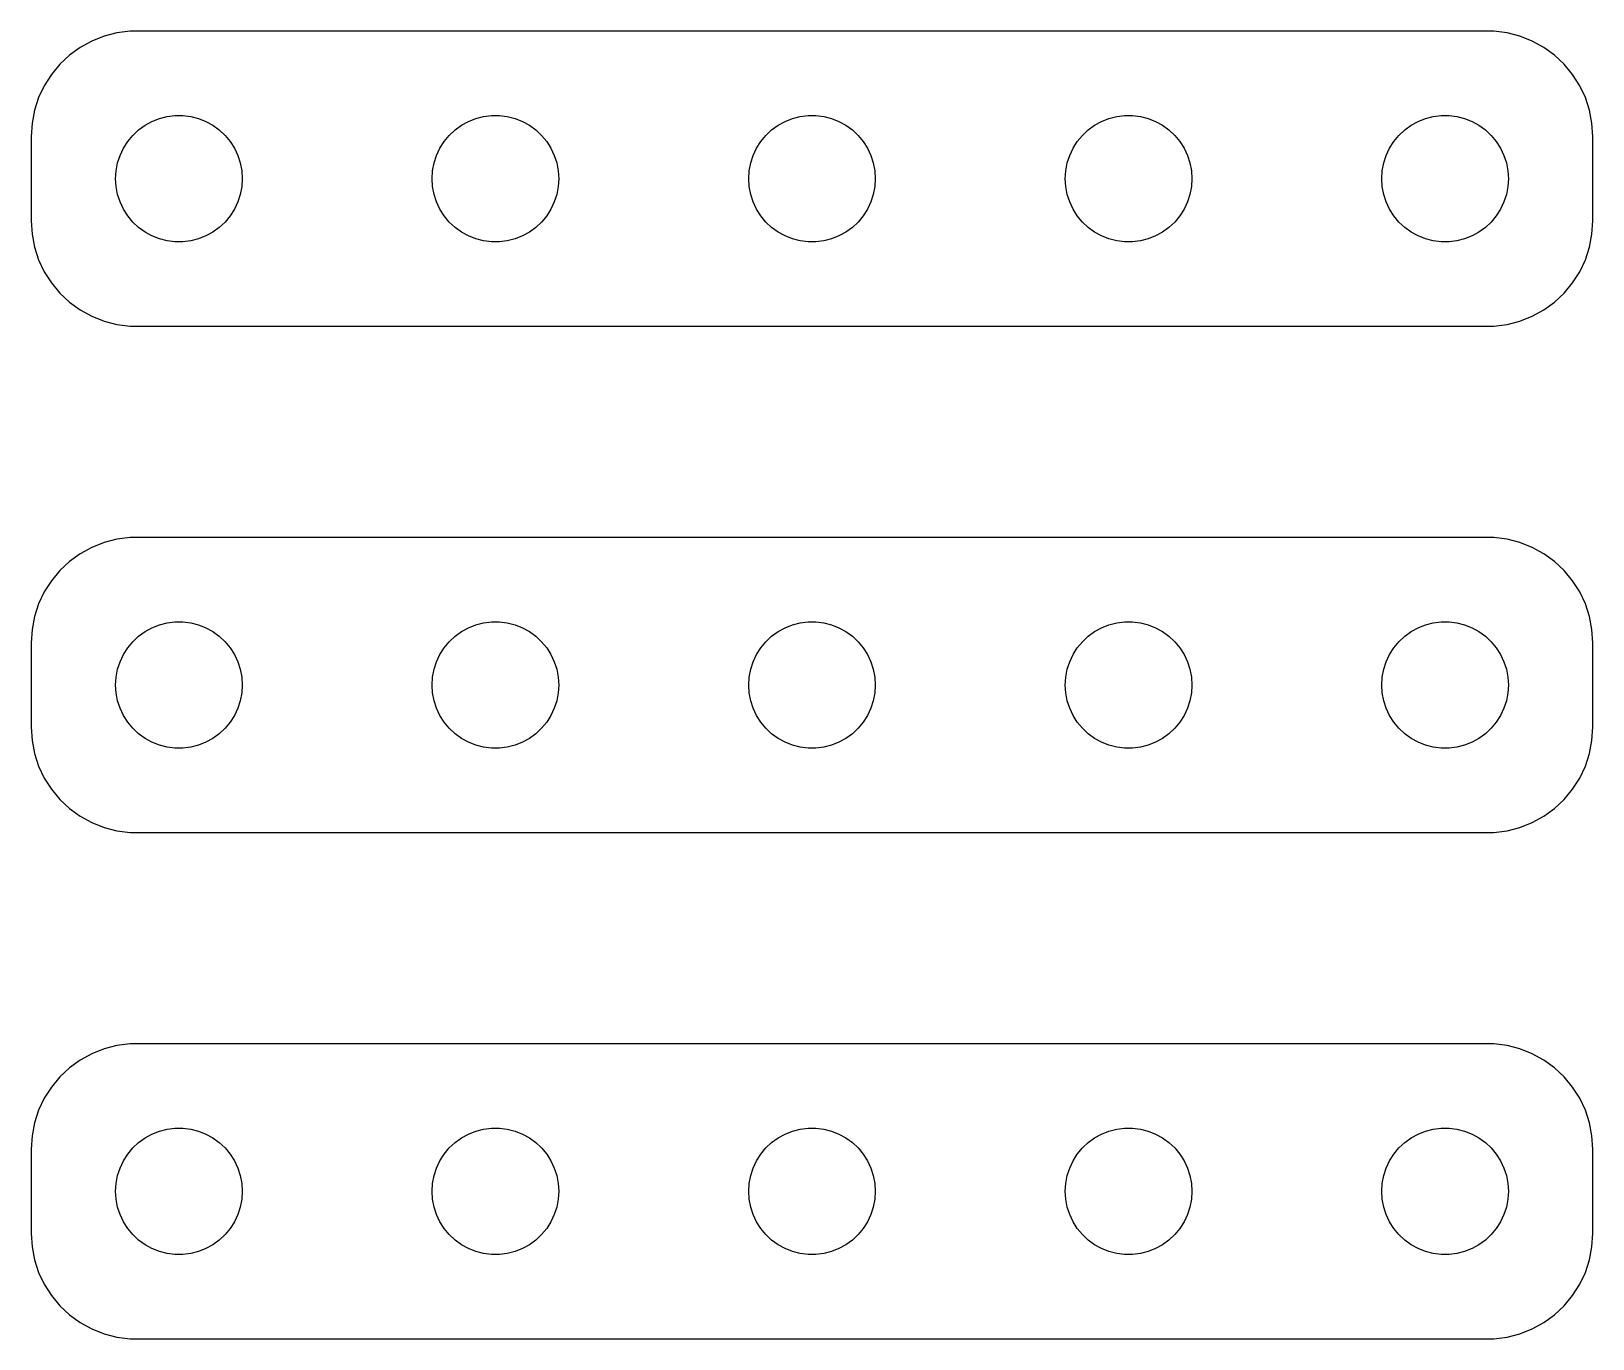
# Model space of a CAD drawing. Header units: metres. Extents: x -37 to 37, y 113 to 223.
# Drawn here: x -37 to 37, y 161 to 223 of the extents above; entities that cross this region are included whole.
import ezdxf

# ---------------------------------------------------------------- set-up
doc = ezdxf.new("R2010")
doc.units = ezdxf.units.M

msp = doc.modelspace()

# ---------------------------------------------------------------- linework, layer by layer
for p, q in [((-33.5451, 222.755), (-34.1289, 222.524)), ((-32.9369, 222.911), (-33.5451, 222.755)), ((-32.3139, 222.99), (-32.9369, 222.911)), ((32.3139, 222.99), (-32.3139, 222.99)), ((32.9369, 222.911), (32.3139, 222.99)), ((33.5451, 222.755), (32.9369, 222.911)), ((34.1289, 222.524), (33.5451, 222.755)), ((-34.6791, 222.222), (-35.1871, 221.853)), ((-34.1289, 222.524), (-34.6791, 222.222)), ((34.6791, 222.222), (34.1289, 222.524)), ((35.1871, 221.853), (34.6791, 222.222)), ((-35.6448, 221.423), (-36.0451, 220.939)), ((-35.1871, 221.853), (-35.6448, 221.423)), ((35.6448, 221.423), (35.1871, 221.853)), ((36.0451, 220.939), (35.6448, 221.423)), ((-36.0451, 220.939), (-36.3815, 220.409)), ((36.3815, 220.409), (36.0451, 220.939)), ((-36.6489, 219.841), (-36.8429, 219.243)), ((-36.3815, 220.409), (-36.6489, 219.841)), ((36.6489, 219.841), (36.3815, 220.409)), ((36.8429, 219.243), (36.6489, 219.841)), ((-36.8429, 219.243), (-36.9606, 218.627)), ((36.9606, 218.627), (36.8429, 219.243)), ((-36.9606, 218.627), (-37, 218)), ((-32.1869, 218.054), (-31.9123, 218.312)), ((-31.9123, 218.312), (-31.6075, 218.533)), ((-31.6075, 218.533), (-31.2773, 218.714)), ((-31.2773, 218.714), (-30.927, 218.853)), ((-30.927, 218.853), (-30.5621, 218.947)), ((-30.5621, 218.947), (-30.1884, 218.994)), ((-30.1884, 218.994), (-29.8116, 218.994)), ((-29.8116, 218.994), (-29.4379, 218.947)), ((-29.4379, 218.947), (-29.0729, 218.853)), ((-29.0729, 218.853), (-28.7227, 218.714)), ((-28.7227, 218.714), (-28.3925, 218.533)), ((-28.3925, 218.533), (-28.0877, 218.312)), ((-28.0877, 218.312), (-27.8131, 218.054)), ((-17.1869, 218.054), (-16.9123, 218.312)), ((-16.9123, 218.312), (-16.6075, 218.533)), ((-16.6075, 218.533), (-16.2773, 218.714)), ((-16.2773, 218.714), (-15.927, 218.853)), ((-15.927, 218.853), (-15.5621, 218.947)), ((-15.5621, 218.947), (-15.1884, 218.994)), ((-15.1884, 218.994), (-14.8116, 218.994)), ((-14.8116, 218.994), (-14.4379, 218.947)), ((-14.4379, 218.947), (-14.0729, 218.853)), ((-14.0729, 218.853), (-13.7227, 218.714)), ((-13.7227, 218.714), (-13.3925, 218.533)), ((-13.3925, 218.533), (-13.0877, 218.312)), ((-13.0877, 218.312), (-12.8131, 218.054)), ((-2.1869, 218.054), (-1.91226, 218.312)), ((-1.91226, 218.312), (-1.60747, 218.533)), ((-1.60747, 218.533), (-1.27733, 218.714)), ((-1.27733, 218.714), (-0.92705, 218.853)), ((-0.92705, 218.853), (-0.56213, 218.947)), ((-0.56213, 218.947), (-0.18837, 218.994)), ((-0.18837, 218.994), (0.18837, 218.994)), ((0.18837, 218.994), (0.56213, 218.947)), ((0.56213, 218.947), (0.92705, 218.853)), ((0.92705, 218.853), (1.27733, 218.714)), ((1.27733, 218.714), (1.60747, 218.533)), ((1.60747, 218.533), (1.91226, 218.312)), ((1.91226, 218.312), (2.1869, 218.054)), ((12.8131, 218.054), (13.0877, 218.312)), ((13.0877, 218.312), (13.3925, 218.533)), ((13.3925, 218.533), (13.7227, 218.714)), ((13.7227, 218.714), (14.0729, 218.853)), ((14.0729, 218.853), (14.4379, 218.947)), ((14.4379, 218.947), (14.8116, 218.994)), ((14.8116, 218.994), (15.1884, 218.994)), ((15.1884, 218.994), (15.5621, 218.947)), ((15.5621, 218.947), (15.927, 218.853)), ((15.927, 218.853), (16.2773, 218.714)), ((16.2773, 218.714), (16.6075, 218.533)), ((16.6075, 218.533), (16.9123, 218.312)), ((16.9123, 218.312), (17.1869, 218.054)), ((27.8131, 218.054), (28.0877, 218.312)), ((28.0877, 218.312), (28.3925, 218.533)), ((28.3925, 218.533), (28.7227, 218.714)), ((28.7227, 218.714), (29.0729, 218.853)), ((29.0729, 218.853), (29.4379, 218.947)), ((29.4379, 218.947), (29.8116, 218.994)), ((29.8116, 218.994), (30.1884, 218.994)), ((30.1884, 218.994), (30.5621, 218.947)), ((30.5621, 218.947), (30.927, 218.853)), ((30.927, 218.853), (31.2773, 218.714)), ((31.2773, 218.714), (31.6075, 218.533)), ((31.6075, 218.533), (31.9123, 218.312)), ((31.9123, 218.312), (32.1869, 218.054)), ((37, 218), (36.9606, 218.627)), ((-37, 218), (-37, 214)), ((-32.6289, 217.445), (-32.427, 217.763)), ((-32.427, 217.763), (-32.1869, 218.054)), ((-27.8131, 218.054), (-27.5729, 217.763)), ((-27.5729, 217.763), (-27.3711, 217.445)), ((-17.6289, 217.445), (-17.427, 217.763)), ((-17.427, 217.763), (-17.1869, 218.054)), ((-12.8131, 218.054), (-12.5729, 217.763)), ((-12.5729, 217.763), (-12.3711, 217.445)), ((-2.62891, 217.445), (-2.42705, 217.763)), ((-2.42705, 217.763), (-2.1869, 218.054)), ((2.1869, 218.054), (2.42705, 217.763)), ((2.42705, 217.763), (2.62891, 217.445)), ((12.3711, 217.445), (12.5729, 217.763)), ((12.5729, 217.763), (12.8131, 218.054)), ((17.1869, 218.054), (17.427, 217.763)), ((17.427, 217.763), (17.6289, 217.445)), ((27.3711, 217.445), (27.5729, 217.763)), ((27.5729, 217.763), (27.8131, 218.054)), ((32.1869, 218.054), (32.427, 217.763)), ((32.427, 217.763), (32.6289, 217.445)), ((37, 214), (37, 218)), ((-32.9057, 216.746), (-32.7893, 217.104)), ((-32.7893, 217.104), (-32.6289, 217.445)), ((-27.3711, 217.445), (-27.2107, 217.104)), ((-27.2107, 217.104), (-27.0942, 216.746)), ((-17.9057, 216.746), (-17.7893, 217.104)), ((-17.7893, 217.104), (-17.6289, 217.445)), ((-12.3711, 217.445), (-12.2107, 217.104)), ((-12.2107, 217.104), (-12.0942, 216.746)), ((-2.90575, 216.746), (-2.78932, 217.104)), ((-2.78932, 217.104), (-2.62891, 217.445)), ((2.62891, 217.445), (2.78932, 217.104)), ((2.78932, 217.104), (2.90575, 216.746)), ((12.0942, 216.746), (12.2107, 217.104)), ((12.2107, 217.104), (12.3711, 217.445)), ((17.6289, 217.445), (17.7893, 217.104)), ((17.7893, 217.104), (17.9057, 216.746)), ((27.0942, 216.746), (27.2107, 217.104)), ((27.2107, 217.104), (27.3711, 217.445)), ((32.6289, 217.445), (32.7893, 217.104)), ((32.7893, 217.104), (32.9057, 216.746)), ((-33, 216), (-32.9763, 216.376)), ((-32.9763, 216.376), (-32.9057, 216.746)), ((-27.0942, 216.746), (-27.0237, 216.376)), ((-27.0237, 216.376), (-27, 216)), ((-18, 216), (-17.9763, 216.376)), ((-17.9763, 216.376), (-17.9057, 216.746)), ((-12.0942, 216.746), (-12.0237, 216.376)), ((-12.0237, 216.376), (-12, 216)), ((-3, 216), (-2.97633, 216.376)), ((-2.97633, 216.376), (-2.90575, 216.746)), ((2.90575, 216.746), (2.97633, 216.376)), ((2.97633, 216.376), (3, 216)), ((12, 216), (12.0237, 216.376)), ((12.0237, 216.376), (12.0942, 216.746)), ((17.9057, 216.746), (17.9763, 216.376)), ((17.9763, 216.376), (18, 216)), ((27, 216), (27.0237, 216.376)), ((27.0237, 216.376), (27.0942, 216.746)), ((32.9057, 216.746), (32.9763, 216.376)), ((32.9763, 216.376), (33, 216)), ((-32.9763, 215.624), (-33, 216)), ((-32.9057, 215.254), (-32.9763, 215.624)), ((-27.0237, 215.624), (-27.0942, 215.254)), ((-27, 216), (-27.0237, 215.624)), ((-17.9763, 215.624), (-18, 216)), ((-17.9057, 215.254), (-17.9763, 215.624)), ((-12.0237, 215.624), (-12.0942, 215.254)), ((-12, 216), (-12.0237, 215.624)), ((-2.97633, 215.624), (-3, 216)), ((-2.90575, 215.254), (-2.97633, 215.624)), ((2.97633, 215.624), (2.90575, 215.254)), ((3, 216), (2.97633, 215.624)), ((12.0237, 215.624), (12, 216)), ((12.0942, 215.254), (12.0237, 215.624)), ((17.9763, 215.624), (17.9057, 215.254)), ((18, 216), (17.9763, 215.624)), ((27.0237, 215.624), (27, 216)), ((27.0942, 215.254), (27.0237, 215.624)), ((32.9763, 215.624), (32.9057, 215.254)), ((33, 216), (32.9763, 215.624)), ((-32.7893, 214.896), (-32.9057, 215.254)), ((-32.6289, 214.555), (-32.7893, 214.896)), ((-27.2107, 214.896), (-27.3711, 214.555)), ((-27.0942, 215.254), (-27.2107, 214.896)), ((-17.7893, 214.896), (-17.9057, 215.254)), ((-17.6289, 214.555), (-17.7893, 214.896)), ((-12.2107, 214.896), (-12.3711, 214.555)), ((-12.0942, 215.254), (-12.2107, 214.896)), ((-2.78932, 214.896), (-2.90575, 215.254)), ((-2.62891, 214.555), (-2.78932, 214.896)), ((2.78932, 214.896), (2.62891, 214.555)), ((2.90575, 215.254), (2.78932, 214.896)), ((12.2107, 214.896), (12.0942, 215.254)), ((12.3711, 214.555), (12.2107, 214.896)), ((17.7893, 214.896), (17.6289, 214.555)), ((17.9057, 215.254), (17.7893, 214.896)), ((27.2107, 214.896), (27.0942, 215.254)), ((27.3711, 214.555), (27.2107, 214.896)), ((32.7893, 214.896), (32.6289, 214.555)), ((32.9057, 215.254), (32.7893, 214.896)), ((-37, 214), (-36.9606, 213.373)), ((-32.427, 214.237), (-32.6289, 214.555)), ((-32.1869, 213.946), (-32.427, 214.237)), ((-31.9123, 213.688), (-32.1869, 213.946)), ((-27.8131, 213.946), (-28.0877, 213.688)), ((-27.5729, 214.237), (-27.8131, 213.946)), ((-27.3711, 214.555), (-27.5729, 214.237)), ((-17.427, 214.237), (-17.6289, 214.555)), ((-17.1869, 213.946), (-17.427, 214.237)), ((-16.9123, 213.688), (-17.1869, 213.946)), ((-12.8131, 213.946), (-13.0877, 213.688)), ((-12.5729, 214.237), (-12.8131, 213.946)), ((-12.3711, 214.555), (-12.5729, 214.237)), ((-2.42705, 214.237), (-2.62891, 214.555)), ((-2.1869, 213.946), (-2.42705, 214.237)), ((-1.91226, 213.688), (-2.1869, 213.946)), ((2.1869, 213.946), (1.91226, 213.688)), ((2.42705, 214.237), (2.1869, 213.946)), ((2.62891, 214.555), (2.42705, 214.237)), ((12.5729, 214.237), (12.3711, 214.555)), ((12.8131, 213.946), (12.5729, 214.237)), ((13.0877, 213.688), (12.8131, 213.946)), ((17.1869, 213.946), (16.9123, 213.688)), ((17.427, 214.237), (17.1869, 213.946)), ((17.6289, 214.555), (17.427, 214.237)), ((27.5729, 214.237), (27.3711, 214.555)), ((27.8131, 213.946), (27.5729, 214.237)), ((28.0877, 213.688), (27.8131, 213.946)), ((32.1869, 213.946), (31.9123, 213.688)), ((32.427, 214.237), (32.1869, 213.946)), ((32.6289, 214.555), (32.427, 214.237)), ((36.9606, 213.373), (37, 214)), ((-36.9606, 213.373), (-36.8429, 212.757)), ((-31.6075, 213.467), (-31.9123, 213.688)), ((-31.2773, 213.286), (-31.6075, 213.467)), ((-30.927, 213.147), (-31.2773, 213.286)), ((-30.5621, 213.053), (-30.927, 213.147)), ((-29.0729, 213.147), (-29.4379, 213.053)), ((-28.7227, 213.286), (-29.0729, 213.147)), ((-28.3925, 213.467), (-28.7227, 213.286)), ((-28.0877, 213.688), (-28.3925, 213.467)), ((-16.6075, 213.467), (-16.9123, 213.688)), ((-16.2773, 213.286), (-16.6075, 213.467)), ((-15.927, 213.147), (-16.2773, 213.286)), ((-15.5621, 213.053), (-15.927, 213.147)), ((-14.0729, 213.147), (-14.4379, 213.053)), ((-13.7227, 213.286), (-14.0729, 213.147)), ((-13.3925, 213.467), (-13.7227, 213.286)), ((-13.0877, 213.688), (-13.3925, 213.467)), ((-1.60747, 213.467), (-1.91226, 213.688)), ((-1.27733, 213.286), (-1.60747, 213.467)), ((-0.92705, 213.147), (-1.27733, 213.286)), ((-0.56213, 213.053), (-0.92705, 213.147)), ((0.92705, 213.147), (0.56213, 213.053)), ((1.27733, 213.286), (0.92705, 213.147)), ((1.60747, 213.467), (1.27733, 213.286)), ((1.91226, 213.688), (1.60747, 213.467)), ((13.3925, 213.467), (13.0877, 213.688)), ((13.7227, 213.286), (13.3925, 213.467)), ((14.0729, 213.147), (13.7227, 213.286)), ((14.4379, 213.053), (14.0729, 213.147)), ((15.927, 213.147), (15.5621, 213.053)), ((16.2773, 213.286), (15.927, 213.147)), ((16.6075, 213.467), (16.2773, 213.286)), ((16.9123, 213.688), (16.6075, 213.467)), ((28.3925, 213.467), (28.0877, 213.688)), ((28.7227, 213.286), (28.3925, 213.467)), ((29.0729, 213.147), (28.7227, 213.286)), ((29.4379, 213.053), (29.0729, 213.147)), ((30.927, 213.147), (30.5621, 213.053)), ((31.2773, 213.286), (30.927, 213.147)), ((31.6075, 213.467), (31.2773, 213.286)), ((31.9123, 213.688), (31.6075, 213.467)), ((36.8429, 212.757), (36.9606, 213.373)), ((-36.8429, 212.757), (-36.6489, 212.159)), ((-30.1884, 213.006), (-30.5621, 213.053)), ((-29.8116, 213.006), (-30.1884, 213.006)), ((-29.4379, 213.053), (-29.8116, 213.006)), ((-15.1884, 213.006), (-15.5621, 213.053)), ((-14.8116, 213.006), (-15.1884, 213.006)), ((-14.4379, 213.053), (-14.8116, 213.006)), ((-0.18837, 213.006), (-0.56213, 213.053)), ((0.18837, 213.006), (-0.18837, 213.006)), ((0.56213, 213.053), (0.18837, 213.006)), ((14.8116, 213.006), (14.4379, 213.053)), ((15.1884, 213.006), (14.8116, 213.006)), ((15.5621, 213.053), (15.1884, 213.006)), ((29.8116, 213.006), (29.4379, 213.053)), ((30.1884, 213.006), (29.8116, 213.006)), ((30.5621, 213.053), (30.1884, 213.006)), ((36.6489, 212.159), (36.8429, 212.757)), ((-36.6489, 212.159), (-36.3815, 211.591)), ((36.3815, 211.591), (36.6489, 212.159)), ((-36.3815, 211.591), (-36.0451, 211.061)), ((-36.0451, 211.061), (-35.6448, 210.577)), ((35.6448, 210.577), (36.0451, 211.061)), ((36.0451, 211.061), (36.3815, 211.591)), ((-35.6448, 210.577), (-35.1871, 210.147)), ((35.1871, 210.147), (35.6448, 210.577)), ((-35.1871, 210.147), (-34.6791, 209.778)), ((-34.6791, 209.778), (-34.1289, 209.476)), ((-34.1289, 209.476), (-33.5451, 209.245)), ((33.5451, 209.245), (34.1289, 209.476)), ((34.1289, 209.476), (34.6791, 209.778)), ((34.6791, 209.778), (35.1871, 210.147)), ((-33.5451, 209.245), (-32.9369, 209.089)), ((-32.9369, 209.089), (-32.3139, 209.01)), ((-32.3139, 209.01), (32.3139, 209.01)), ((32.3139, 209.01), (32.9369, 209.089)), ((32.9369, 209.089), (33.5451, 209.245)), ((-34.1289, 198.524), (-34.6791, 198.222)), ((-33.5451, 198.755), (-34.1289, 198.524)), ((-32.9369, 198.911), (-33.5451, 198.755)), ((-32.3139, 198.99), (-32.9369, 198.911)), ((32.3139, 198.99), (-32.3139, 198.99)), ((32.9369, 198.911), (32.3139, 198.99)), ((33.5451, 198.755), (32.9369, 198.911)), ((34.1289, 198.524), (33.5451, 198.755)), ((34.6791, 198.222), (34.1289, 198.524)), ((-35.1871, 197.853), (-35.6448, 197.423)), ((-34.6791, 198.222), (-35.1871, 197.853)), ((35.1871, 197.853), (34.6791, 198.222)), ((35.6448, 197.423), (35.1871, 197.853)), ((-36.0451, 196.939), (-36.3815, 196.409)), ((-35.6448, 197.423), (-36.0451, 196.939)), ((36.0451, 196.939), (35.6448, 197.423)), ((36.3815, 196.409), (36.0451, 196.939)), ((-36.3815, 196.409), (-36.6489, 195.841)), ((36.6489, 195.841), (36.3815, 196.409)), ((-36.6489, 195.841), (-36.8429, 195.243)), ((36.8429, 195.243), (36.6489, 195.841)), ((-36.9606, 194.627), (-37, 194)), ((-36.8429, 195.243), (-36.9606, 194.627)), ((-31.6075, 194.533), (-31.2773, 194.714)), ((-31.2773, 194.714), (-30.927, 194.853)), ((-30.927, 194.853), (-30.5621, 194.947)), ((-30.5621, 194.947), (-30.1884, 194.994)), ((-30.1884, 194.994), (-29.8116, 194.994)), ((-29.8116, 194.994), (-29.4379, 194.947)), ((-29.4379, 194.947), (-29.0729, 194.853)), ((-29.0729, 194.853), (-28.7227, 194.714)), ((-28.7227, 194.714), (-28.3925, 194.533)), ((-16.6075, 194.533), (-16.2773, 194.714)), ((-16.2773, 194.714), (-15.927, 194.853)), ((-15.927, 194.853), (-15.5621, 194.947)), ((-15.5621, 194.947), (-15.1884, 194.994)), ((-15.1884, 194.994), (-14.8116, 194.994)), ((-14.8116, 194.994), (-14.4379, 194.947)), ((-14.4379, 194.947), (-14.0729, 194.853)), ((-14.0729, 194.853), (-13.7227, 194.714)), ((-13.7227, 194.714), (-13.3925, 194.533)), ((-1.60747, 194.533), (-1.27733, 194.714)), ((-1.27733, 194.714), (-0.92705, 194.853)), ((-0.92705, 194.853), (-0.56213, 194.947)), ((-0.56213, 194.947), (-0.18837, 194.994)), ((-0.18837, 194.994), (0.18837, 194.994)), ((0.18837, 194.994), (0.56213, 194.947)), ((0.56213, 194.947), (0.92705, 194.853)), ((0.92705, 194.853), (1.27733, 194.714)), ((1.27733, 194.714), (1.60747, 194.533)), ((13.3925, 194.533), (13.7227, 194.714)), ((13.7227, 194.714), (14.0729, 194.853)), ((14.0729, 194.853), (14.4379, 194.947)), ((14.4379, 194.947), (14.8116, 194.994)), ((14.8116, 194.994), (15.1884, 194.994)), ((15.1884, 194.994), (15.5621, 194.947)), ((15.5621, 194.947), (15.927, 194.853)), ((15.927, 194.853), (16.2773, 194.714)), ((16.2773, 194.714), (16.6075, 194.533)), ((28.3925, 194.533), (28.7227, 194.714)), ((28.7227, 194.714), (29.0729, 194.853)), ((29.0729, 194.853), (29.4379, 194.947)), ((29.4379, 194.947), (29.8116, 194.994)), ((29.8116, 194.994), (30.1884, 194.994)), ((30.1884, 194.994), (30.5621, 194.947)), ((30.5621, 194.947), (30.927, 194.853)), ((30.927, 194.853), (31.2773, 194.714)), ((31.2773, 194.714), (31.6075, 194.533)), ((36.9606, 194.627), (36.8429, 195.243)), ((37, 194), (36.9606, 194.627)), ((-37, 194), (-37, 190)), ((-32.427, 193.763), (-32.1869, 194.054)), ((-32.1869, 194.054), (-31.9123, 194.312)), ((-31.9123, 194.312), (-31.6075, 194.533)), ((-28.3925, 194.533), (-28.0877, 194.312)), ((-28.0877, 194.312), (-27.8131, 194.054)), ((-27.8131, 194.054), (-27.5729, 193.763)), ((-17.427, 193.763), (-17.1869, 194.054)), ((-17.1869, 194.054), (-16.9123, 194.312)), ((-16.9123, 194.312), (-16.6075, 194.533)), ((-13.3925, 194.533), (-13.0877, 194.312)), ((-13.0877, 194.312), (-12.8131, 194.054)), ((-12.8131, 194.054), (-12.5729, 193.763)), ((-2.42705, 193.763), (-2.1869, 194.054)), ((-2.1869, 194.054), (-1.91226, 194.312)), ((-1.91226, 194.312), (-1.60747, 194.533)), ((1.60747, 194.533), (1.91226, 194.312)), ((1.91226, 194.312), (2.1869, 194.054)), ((2.1869, 194.054), (2.42705, 193.763)), ((12.5729, 193.763), (12.8131, 194.054)), ((12.8131, 194.054), (13.0877, 194.312)), ((13.0877, 194.312), (13.3925, 194.533)), ((16.6075, 194.533), (16.9123, 194.312)), ((16.9123, 194.312), (17.1869, 194.054)), ((17.1869, 194.054), (17.427, 193.763)), ((27.5729, 193.763), (27.8131, 194.054)), ((27.8131, 194.054), (28.0877, 194.312)), ((28.0877, 194.312), (28.3925, 194.533)), ((31.6075, 194.533), (31.9123, 194.312)), ((31.9123, 194.312), (32.1869, 194.054)), ((32.1869, 194.054), (32.427, 193.763)), ((37, 190), (37, 194)), ((-32.7893, 193.104), (-32.6289, 193.445)), ((-32.6289, 193.445), (-32.427, 193.763)), ((-27.5729, 193.763), (-27.3711, 193.445)), ((-27.3711, 193.445), (-27.2107, 193.104)), ((-17.7893, 193.104), (-17.6289, 193.445)), ((-17.6289, 193.445), (-17.427, 193.763)), ((-12.5729, 193.763), (-12.3711, 193.445)), ((-12.3711, 193.445), (-12.2107, 193.104)), ((-2.78932, 193.104), (-2.62891, 193.445)), ((-2.62891, 193.445), (-2.42705, 193.763)), ((2.42705, 193.763), (2.62891, 193.445)), ((2.62891, 193.445), (2.78932, 193.104)), ((12.2107, 193.104), (12.3711, 193.445)), ((12.3711, 193.445), (12.5729, 193.763)), ((17.427, 193.763), (17.6289, 193.445)), ((17.6289, 193.445), (17.7893, 193.104)), ((27.2107, 193.104), (27.3711, 193.445)), ((27.3711, 193.445), (27.5729, 193.763)), ((32.427, 193.763), (32.6289, 193.445)), ((32.6289, 193.445), (32.7893, 193.104)), ((-32.9763, 192.376), (-32.9057, 192.746)), ((-32.9057, 192.746), (-32.7893, 193.104)), ((-27.2107, 193.104), (-27.0942, 192.746)), ((-27.0942, 192.746), (-27.0237, 192.376)), ((-17.9763, 192.376), (-17.9057, 192.746)), ((-17.9057, 192.746), (-17.7893, 193.104)), ((-12.2107, 193.104), (-12.0942, 192.746)), ((-12.0942, 192.746), (-12.0237, 192.376)), ((-2.97633, 192.376), (-2.90575, 192.746)), ((-2.90575, 192.746), (-2.78932, 193.104)), ((2.78932, 193.104), (2.90575, 192.746)), ((2.90575, 192.746), (2.97633, 192.376)), ((12.0237, 192.376), (12.0942, 192.746)), ((12.0942, 192.746), (12.2107, 193.104)), ((17.7893, 193.104), (17.9057, 192.746)), ((17.9057, 192.746), (17.9763, 192.376)), ((27.0237, 192.376), (27.0942, 192.746)), ((27.0942, 192.746), (27.2107, 193.104)), ((32.7893, 193.104), (32.9057, 192.746)), ((32.9057, 192.746), (32.9763, 192.376)), ((-33, 192), (-32.9763, 192.376)), ((-32.9763, 191.624), (-33, 192)), ((-27.0237, 192.376), (-27, 192)), ((-27, 192), (-27.0237, 191.624)), ((-18, 192), (-17.9763, 192.376)), ((-17.9763, 191.624), (-18, 192)), ((-12.0237, 192.376), (-12, 192)), ((-12, 192), (-12.0237, 191.624)), ((-3, 192), (-2.97633, 192.376)), ((-2.97633, 191.624), (-3, 192)), ((2.97633, 192.376), (3, 192)), ((3, 192), (2.97633, 191.624)), ((12, 192), (12.0237, 192.376)), ((12.0237, 191.624), (12, 192)), ((17.9763, 192.376), (18, 192)), ((18, 192), (17.9763, 191.624)), ((27, 192), (27.0237, 192.376)), ((27.0237, 191.624), (27, 192)), ((32.9763, 192.376), (33, 192)), ((33, 192), (32.9763, 191.624)), ((-32.9057, 191.254), (-32.9763, 191.624)), ((-32.7893, 190.896), (-32.9057, 191.254)), ((-27.0942, 191.254), (-27.2107, 190.896)), ((-27.0237, 191.624), (-27.0942, 191.254)), ((-17.9057, 191.254), (-17.9763, 191.624)), ((-17.7893, 190.896), (-17.9057, 191.254)), ((-12.0942, 191.254), (-12.2107, 190.896)), ((-12.0237, 191.624), (-12.0942, 191.254)), ((-2.90575, 191.254), (-2.97633, 191.624)), ((-2.78932, 190.896), (-2.90575, 191.254)), ((2.90575, 191.254), (2.78932, 190.896)), ((2.97633, 191.624), (2.90575, 191.254)), ((12.0942, 191.254), (12.0237, 191.624)), ((12.2107, 190.896), (12.0942, 191.254)), ((17.9057, 191.254), (17.7893, 190.896)), ((17.9763, 191.624), (17.9057, 191.254)), ((27.0942, 191.254), (27.0237, 191.624)), ((27.2107, 190.896), (27.0942, 191.254)), ((32.9057, 191.254), (32.7893, 190.896)), ((32.9763, 191.624), (32.9057, 191.254)), ((-32.6289, 190.555), (-32.7893, 190.896)), ((-32.427, 190.237), (-32.6289, 190.555)), ((-32.1869, 189.946), (-32.427, 190.237)), ((-27.5729, 190.237), (-27.8131, 189.946)), ((-27.3711, 190.555), (-27.5729, 190.237)), ((-27.2107, 190.896), (-27.3711, 190.555)), ((-17.6289, 190.555), (-17.7893, 190.896)), ((-17.427, 190.237), (-17.6289, 190.555)), ((-17.1869, 189.946), (-17.427, 190.237)), ((-12.5729, 190.237), (-12.8131, 189.946)), ((-12.3711, 190.555), (-12.5729, 190.237)), ((-12.2107, 190.896), (-12.3711, 190.555)), ((-2.62891, 190.555), (-2.78932, 190.896)), ((-2.42705, 190.237), (-2.62891, 190.555)), ((-2.1869, 189.946), (-2.42705, 190.237)), ((2.42705, 190.237), (2.1869, 189.946)), ((2.62891, 190.555), (2.42705, 190.237)), ((2.78932, 190.896), (2.62891, 190.555)), ((12.3711, 190.555), (12.2107, 190.896)), ((12.5729, 190.237), (12.3711, 190.555)), ((12.8131, 189.946), (12.5729, 190.237)), ((17.427, 190.237), (17.1869, 189.946)), ((17.6289, 190.555), (17.427, 190.237)), ((17.7893, 190.896), (17.6289, 190.555)), ((27.3711, 190.555), (27.2107, 190.896)), ((27.5729, 190.237), (27.3711, 190.555)), ((27.8131, 189.946), (27.5729, 190.237)), ((32.427, 190.237), (32.1869, 189.946)), ((32.6289, 190.555), (32.427, 190.237)), ((32.7893, 190.896), (32.6289, 190.555)), ((-37, 190), (-36.9606, 189.373)), ((-31.9123, 189.688), (-32.1869, 189.946)), ((-31.6075, 189.467), (-31.9123, 189.688)), ((-31.2773, 189.286), (-31.6075, 189.467)), ((-28.3925, 189.467), (-28.7227, 189.286)), ((-28.0877, 189.688), (-28.3925, 189.467)), ((-27.8131, 189.946), (-28.0877, 189.688)), ((-16.9123, 189.688), (-17.1869, 189.946)), ((-16.6075, 189.467), (-16.9123, 189.688)), ((-16.2773, 189.286), (-16.6075, 189.467)), ((-13.3925, 189.467), (-13.7227, 189.286)), ((-13.0877, 189.688), (-13.3925, 189.467)), ((-12.8131, 189.946), (-13.0877, 189.688)), ((-1.91226, 189.688), (-2.1869, 189.946)), ((-1.60747, 189.467), (-1.91226, 189.688)), ((-1.27733, 189.286), (-1.60747, 189.467)), ((1.60747, 189.467), (1.27733, 189.286)), ((1.91226, 189.688), (1.60747, 189.467)), ((2.1869, 189.946), (1.91226, 189.688)), ((13.0877, 189.688), (12.8131, 189.946)), ((13.3925, 189.467), (13.0877, 189.688)), ((13.7227, 189.286), (13.3925, 189.467)), ((16.6075, 189.467), (16.2773, 189.286)), ((16.9123, 189.688), (16.6075, 189.467)), ((17.1869, 189.946), (16.9123, 189.688)), ((28.0877, 189.688), (27.8131, 189.946)), ((28.3925, 189.467), (28.0877, 189.688)), ((28.7227, 189.286), (28.3925, 189.467)), ((31.6075, 189.467), (31.2773, 189.286)), ((31.9123, 189.688), (31.6075, 189.467)), ((32.1869, 189.946), (31.9123, 189.688)), ((36.9606, 189.373), (37, 190)), ((-36.9606, 189.373), (-36.8429, 188.757)), ((-36.8429, 188.757), (-36.6489, 188.159)), ((-30.927, 189.147), (-31.2773, 189.286)), ((-30.5621, 189.053), (-30.927, 189.147)), ((-30.1884, 189.006), (-30.5621, 189.053)), ((-29.8116, 189.006), (-30.1884, 189.006)), ((-29.4379, 189.053), (-29.8116, 189.006)), ((-29.0729, 189.147), (-29.4379, 189.053)), ((-28.7227, 189.286), (-29.0729, 189.147)), ((-15.927, 189.147), (-16.2773, 189.286)), ((-15.5621, 189.053), (-15.927, 189.147)), ((-15.1884, 189.006), (-15.5621, 189.053)), ((-14.8116, 189.006), (-15.1884, 189.006)), ((-14.4379, 189.053), (-14.8116, 189.006)), ((-14.0729, 189.147), (-14.4379, 189.053)), ((-13.7227, 189.286), (-14.0729, 189.147)), ((-0.92705, 189.147), (-1.27733, 189.286)), ((-0.56213, 189.053), (-0.92705, 189.147)), ((-0.18837, 189.006), (-0.56213, 189.053)), ((0.18837, 189.006), (-0.18837, 189.006)), ((0.56213, 189.053), (0.18837, 189.006)), ((0.92705, 189.147), (0.56213, 189.053)), ((1.27733, 189.286), (0.92705, 189.147)), ((14.0729, 189.147), (13.7227, 189.286)), ((14.4379, 189.053), (14.0729, 189.147)), ((14.8116, 189.006), (14.4379, 189.053)), ((15.1884, 189.006), (14.8116, 189.006)), ((15.5621, 189.053), (15.1884, 189.006)), ((15.927, 189.147), (15.5621, 189.053)), ((16.2773, 189.286), (15.927, 189.147)), ((29.0729, 189.147), (28.7227, 189.286)), ((29.4379, 189.053), (29.0729, 189.147)), ((29.8116, 189.006), (29.4379, 189.053)), ((30.1884, 189.006), (29.8116, 189.006)), ((30.5621, 189.053), (30.1884, 189.006)), ((30.927, 189.147), (30.5621, 189.053)), ((31.2773, 189.286), (30.927, 189.147)), ((36.6489, 188.159), (36.8429, 188.757)), ((36.8429, 188.757), (36.9606, 189.373)), ((-36.6489, 188.159), (-36.3815, 187.591)), ((36.3815, 187.591), (36.6489, 188.159)), ((-36.3815, 187.591), (-36.0451, 187.061)), ((36.0451, 187.061), (36.3815, 187.591)), ((-36.0451, 187.061), (-35.6448, 186.577)), ((-35.6448, 186.577), (-35.1871, 186.147)), ((35.1871, 186.147), (35.6448, 186.577)), ((35.6448, 186.577), (36.0451, 187.061)), ((-35.1871, 186.147), (-34.6791, 185.778)), ((-34.6791, 185.778), (-34.1289, 185.476)), ((34.1289, 185.476), (34.6791, 185.778)), ((34.6791, 185.778), (35.1871, 186.147)), ((-34.1289, 185.476), (-33.5451, 185.245)), ((-33.5451, 185.245), (-32.9369, 185.089)), ((-32.9369, 185.089), (-32.3139, 185.01)), ((-32.3139, 185.01), (32.3139, 185.01)), ((32.3139, 185.01), (32.9369, 185.089)), ((32.9369, 185.089), (33.5451, 185.245)), ((33.5451, 185.245), (34.1289, 185.476)), ((-33.5451, 174.755), (-34.1289, 174.524)), ((-32.9369, 174.911), (-33.5451, 174.755)), ((-32.3139, 174.99), (-32.9369, 174.911)), ((32.3139, 174.99), (-32.3139, 174.99)), ((32.9369, 174.911), (32.3139, 174.99)), ((33.5451, 174.755), (32.9369, 174.911)), ((34.1289, 174.524), (33.5451, 174.755)), ((-34.6791, 174.222), (-35.1871, 173.853)), ((-34.1289, 174.524), (-34.6791, 174.222)), ((34.6791, 174.222), (34.1289, 174.524)), ((35.1871, 173.853), (34.6791, 174.222)), ((-35.6448, 173.423), (-36.0451, 172.939)), ((-35.1871, 173.853), (-35.6448, 173.423)), ((35.6448, 173.423), (35.1871, 173.853)), ((36.0451, 172.939), (35.6448, 173.423)), ((-36.0451, 172.939), (-36.3815, 172.409)), ((36.3815, 172.409), (36.0451, 172.939)), ((-36.6489, 171.841), (-36.8429, 171.243)), ((-36.3815, 172.409), (-36.6489, 171.841)), ((36.6489, 171.841), (36.3815, 172.409)), ((36.8429, 171.243), (36.6489, 171.841)), ((-36.8429, 171.243), (-36.9606, 170.627)), ((-30.927, 170.853), (-30.5621, 170.947)), ((-30.5621, 170.947), (-30.1884, 170.994)), ((-30.1884, 170.994), (-29.8116, 170.994)), ((-29.8116, 170.994), (-29.4379, 170.947)), ((-29.4379, 170.947), (-29.0729, 170.853)), ((-15.927, 170.853), (-15.5621, 170.947)), ((-15.5621, 170.947), (-15.1884, 170.994)), ((-15.1884, 170.994), (-14.8116, 170.994)), ((-14.8116, 170.994), (-14.4379, 170.947)), ((-14.4379, 170.947), (-14.0729, 170.853)), ((-0.92705, 170.853), (-0.56213, 170.947)), ((-0.56213, 170.947), (-0.18837, 170.994)), ((-0.18837, 170.994), (0.18837, 170.994)), ((0.18837, 170.994), (0.56213, 170.947)), ((0.56213, 170.947), (0.92705, 170.853)), ((14.0729, 170.853), (14.4379, 170.947)), ((14.4379, 170.947), (14.8116, 170.994)), ((14.8116, 170.994), (15.1884, 170.994)), ((15.1884, 170.994), (15.5621, 170.947)), ((15.5621, 170.947), (15.927, 170.853)), ((29.0729, 170.853), (29.4379, 170.947)), ((29.4379, 170.947), (29.8116, 170.994)), ((29.8116, 170.994), (30.1884, 170.994)), ((30.1884, 170.994), (30.5621, 170.947)), ((30.5621, 170.947), (30.927, 170.853)), ((36.9606, 170.627), (36.8429, 171.243)), ((-36.9606, 170.627), (-37, 170)), ((-32.1869, 170.054), (-31.9123, 170.312)), ((-31.9123, 170.312), (-31.6075, 170.533)), ((-31.6075, 170.533), (-31.2773, 170.714)), ((-31.2773, 170.714), (-30.927, 170.853)), ((-29.0729, 170.853), (-28.7227, 170.714)), ((-28.7227, 170.714), (-28.3925, 170.533)), ((-28.3925, 170.533), (-28.0877, 170.312)), ((-28.0877, 170.312), (-27.8131, 170.054)), ((-17.1869, 170.054), (-16.9123, 170.312)), ((-16.9123, 170.312), (-16.6075, 170.533)), ((-16.6075, 170.533), (-16.2773, 170.714)), ((-16.2773, 170.714), (-15.927, 170.853)), ((-14.0729, 170.853), (-13.7227, 170.714)), ((-13.7227, 170.714), (-13.3925, 170.533)), ((-13.3925, 170.533), (-13.0877, 170.312)), ((-13.0877, 170.312), (-12.8131, 170.054)), ((-2.1869, 170.054), (-1.91226, 170.312)), ((-1.91226, 170.312), (-1.60747, 170.533)), ((-1.60747, 170.533), (-1.27733, 170.714)), ((-1.27733, 170.714), (-0.92705, 170.853)), ((0.92705, 170.853), (1.27733, 170.714)), ((1.27733, 170.714), (1.60747, 170.533)), ((1.60747, 170.533), (1.91226, 170.312)), ((1.91226, 170.312), (2.1869, 170.054)), ((12.8131, 170.054), (13.0877, 170.312)), ((13.0877, 170.312), (13.3925, 170.533)), ((13.3925, 170.533), (13.7227, 170.714)), ((13.7227, 170.714), (14.0729, 170.853)), ((15.927, 170.853), (16.2773, 170.714)), ((16.2773, 170.714), (16.6075, 170.533)), ((16.6075, 170.533), (16.9123, 170.312)), ((16.9123, 170.312), (17.1869, 170.054)), ((27.8131, 170.054), (28.0877, 170.312)), ((28.0877, 170.312), (28.3925, 170.533)), ((28.3925, 170.533), (28.7227, 170.714)), ((28.7227, 170.714), (29.0729, 170.853)), ((30.927, 170.853), (31.2773, 170.714)), ((31.2773, 170.714), (31.6075, 170.533)), ((31.6075, 170.533), (31.9123, 170.312)), ((31.9123, 170.312), (32.1869, 170.054)), ((37, 170), (36.9606, 170.627)), ((-37, 170), (-37, 166)), ((-32.6289, 169.445), (-32.427, 169.763)), ((-32.427, 169.763), (-32.1869, 170.054)), ((-27.8131, 170.054), (-27.5729, 169.763)), ((-27.5729, 169.763), (-27.3711, 169.445)), ((-17.6289, 169.445), (-17.427, 169.763)), ((-17.427, 169.763), (-17.1869, 170.054)), ((-12.8131, 170.054), (-12.5729, 169.763)), ((-12.5729, 169.763), (-12.3711, 169.445)), ((-2.62891, 169.445), (-2.42705, 169.763)), ((-2.42705, 169.763), (-2.1869, 170.054)), ((2.1869, 170.054), (2.42705, 169.763)), ((2.42705, 169.763), (2.62891, 169.445)), ((12.3711, 169.445), (12.5729, 169.763)), ((12.5729, 169.763), (12.8131, 170.054)), ((17.1869, 170.054), (17.427, 169.763)), ((17.427, 169.763), (17.6289, 169.445)), ((27.3711, 169.445), (27.5729, 169.763)), ((27.5729, 169.763), (27.8131, 170.054)), ((32.1869, 170.054), (32.427, 169.763)), ((32.427, 169.763), (32.6289, 169.445)), ((37, 166), (37, 170)), ((-32.9763, 168.376), (-32.9057, 168.746)), ((-32.9057, 168.746), (-32.7893, 169.104)), ((-32.7893, 169.104), (-32.6289, 169.445)), ((-27.3711, 169.445), (-27.2107, 169.104)), ((-27.2107, 169.104), (-27.0942, 168.746)), ((-27.0942, 168.746), (-27.0237, 168.376)), ((-17.9763, 168.376), (-17.9057, 168.746)), ((-17.9057, 168.746), (-17.7893, 169.104)), ((-17.7893, 169.104), (-17.6289, 169.445)), ((-12.3711, 169.445), (-12.2107, 169.104)), ((-12.2107, 169.104), (-12.0942, 168.746)), ((-12.0942, 168.746), (-12.0237, 168.376)), ((-2.97633, 168.376), (-2.90575, 168.746)), ((-2.90575, 168.746), (-2.78932, 169.104)), ((-2.78932, 169.104), (-2.62891, 169.445)), ((2.62891, 169.445), (2.78932, 169.104)), ((2.78932, 169.104), (2.90575, 168.746)), ((2.90575, 168.746), (2.97633, 168.376)), ((12.0237, 168.376), (12.0942, 168.746)), ((12.0942, 168.746), (12.2107, 169.104)), ((12.2107, 169.104), (12.3711, 169.445)), ((17.6289, 169.445), (17.7893, 169.104)), ((17.7893, 169.104), (17.9057, 168.746)), ((17.9057, 168.746), (17.9763, 168.376)), ((27.0237, 168.376), (27.0942, 168.746)), ((27.0942, 168.746), (27.2107, 169.104)), ((27.2107, 169.104), (27.3711, 169.445)), ((32.6289, 169.445), (32.7893, 169.104)), ((32.7893, 169.104), (32.9057, 168.746)), ((32.9057, 168.746), (32.9763, 168.376)), ((-33, 168), (-32.9763, 168.376)), ((-32.9763, 167.624), (-33, 168)), ((-27.0237, 168.376), (-27, 168)), ((-27, 168), (-27.0237, 167.624)), ((-18, 168), (-17.9763, 168.376)), ((-17.9763, 167.624), (-18, 168)), ((-12.0237, 168.376), (-12, 168)), ((-12, 168), (-12.0237, 167.624)), ((-3, 168), (-2.97633, 168.376)), ((-2.97633, 167.624), (-3, 168)), ((2.97633, 168.376), (3, 168)), ((3, 168), (2.97633, 167.624)), ((12, 168), (12.0237, 168.376)), ((12.0237, 167.624), (12, 168)), ((17.9763, 168.376), (18, 168)), ((18, 168), (17.9763, 167.624)), ((27, 168), (27.0237, 168.376)), ((27.0237, 167.624), (27, 168)), ((32.9763, 168.376), (33, 168)), ((33, 168), (32.9763, 167.624)), ((-32.9057, 167.254), (-32.9763, 167.624)), ((-32.7893, 166.896), (-32.9057, 167.254)), ((-27.0942, 167.254), (-27.2107, 166.896)), ((-27.0237, 167.624), (-27.0942, 167.254)), ((-17.9057, 167.254), (-17.9763, 167.624)), ((-17.7893, 166.896), (-17.9057, 167.254)), ((-12.0942, 167.254), (-12.2107, 166.896)), ((-12.0237, 167.624), (-12.0942, 167.254)), ((-2.90575, 167.254), (-2.97633, 167.624)), ((-2.78932, 166.896), (-2.90575, 167.254)), ((2.90575, 167.254), (2.78932, 166.896)), ((2.97633, 167.624), (2.90575, 167.254)), ((12.0942, 167.254), (12.0237, 167.624)), ((12.2107, 166.896), (12.0942, 167.254)), ((17.9057, 167.254), (17.7893, 166.896)), ((17.9763, 167.624), (17.9057, 167.254)), ((27.0942, 167.254), (27.0237, 167.624)), ((27.2107, 166.896), (27.0942, 167.254)), ((32.9057, 167.254), (32.7893, 166.896)), ((32.9763, 167.624), (32.9057, 167.254)), ((-32.6289, 166.555), (-32.7893, 166.896)), ((-32.427, 166.237), (-32.6289, 166.555)), ((-27.3711, 166.555), (-27.5729, 166.237)), ((-27.2107, 166.896), (-27.3711, 166.555)), ((-17.6289, 166.555), (-17.7893, 166.896)), ((-17.427, 166.237), (-17.6289, 166.555)), ((-12.3711, 166.555), (-12.5729, 166.237)), ((-12.2107, 166.896), (-12.3711, 166.555)), ((-2.62891, 166.555), (-2.78932, 166.896)), ((-2.42705, 166.237), (-2.62891, 166.555)), ((2.62891, 166.555), (2.42705, 166.237)), ((2.78932, 166.896), (2.62891, 166.555)), ((12.3711, 166.555), (12.2107, 166.896)), ((12.5729, 166.237), (12.3711, 166.555)), ((17.6289, 166.555), (17.427, 166.237)), ((17.7893, 166.896), (17.6289, 166.555)), ((27.3711, 166.555), (27.2107, 166.896)), ((27.5729, 166.237), (27.3711, 166.555)), ((32.6289, 166.555), (32.427, 166.237)), ((32.7893, 166.896), (32.6289, 166.555)), ((-37, 166), (-36.9606, 165.373)), ((-32.1869, 165.946), (-32.427, 166.237)), ((-31.9123, 165.688), (-32.1869, 165.946)), ((-27.8131, 165.946), (-28.0877, 165.688)), ((-27.5729, 166.237), (-27.8131, 165.946)), ((-17.1869, 165.946), (-17.427, 166.237)), ((-16.9123, 165.688), (-17.1869, 165.946)), ((-12.8131, 165.946), (-13.0877, 165.688)), ((-12.5729, 166.237), (-12.8131, 165.946)), ((-2.1869, 165.946), (-2.42705, 166.237)), ((-1.91226, 165.688), (-2.1869, 165.946)), ((2.1869, 165.946), (1.91226, 165.688)), ((2.42705, 166.237), (2.1869, 165.946)), ((12.8131, 165.946), (12.5729, 166.237)), ((13.0877, 165.688), (12.8131, 165.946)), ((17.1869, 165.946), (16.9123, 165.688)), ((17.427, 166.237), (17.1869, 165.946)), ((27.8131, 165.946), (27.5729, 166.237)), ((28.0877, 165.688), (27.8131, 165.946)), ((32.1869, 165.946), (31.9123, 165.688)), ((32.427, 166.237), (32.1869, 165.946)), ((36.9606, 165.373), (37, 166)), ((-36.9606, 165.373), (-36.8429, 164.757)), ((-31.6075, 165.467), (-31.9123, 165.688)), ((-31.2773, 165.286), (-31.6075, 165.467)), ((-30.927, 165.147), (-31.2773, 165.286)), ((-30.5621, 165.053), (-30.927, 165.147)), ((-30.1884, 165.006), (-30.5621, 165.053)), ((-29.4379, 165.053), (-29.8116, 165.006)), ((-29.0729, 165.147), (-29.4379, 165.053)), ((-28.7227, 165.286), (-29.0729, 165.147)), ((-28.3925, 165.467), (-28.7227, 165.286)), ((-28.0877, 165.688), (-28.3925, 165.467)), ((-16.6075, 165.467), (-16.9123, 165.688)), ((-16.2773, 165.286), (-16.6075, 165.467)), ((-15.927, 165.147), (-16.2773, 165.286)), ((-15.5621, 165.053), (-15.927, 165.147)), ((-15.1884, 165.006), (-15.5621, 165.053)), ((-14.4379, 165.053), (-14.8116, 165.006)), ((-14.0729, 165.147), (-14.4379, 165.053)), ((-13.7227, 165.286), (-14.0729, 165.147)), ((-13.3925, 165.467), (-13.7227, 165.286)), ((-13.0877, 165.688), (-13.3925, 165.467)), ((-1.60747, 165.467), (-1.91226, 165.688)), ((-1.27733, 165.286), (-1.60747, 165.467)), ((-0.92705, 165.147), (-1.27733, 165.286)), ((-0.56213, 165.053), (-0.92705, 165.147)), ((-0.18837, 165.006), (-0.56213, 165.053)), ((0.56213, 165.053), (0.18837, 165.006)), ((0.92705, 165.147), (0.56213, 165.053)), ((1.27733, 165.286), (0.92705, 165.147)), ((1.60747, 165.467), (1.27733, 165.286)), ((1.91226, 165.688), (1.60747, 165.467)), ((13.3925, 165.467), (13.0877, 165.688)), ((13.7227, 165.286), (13.3925, 165.467)), ((14.0729, 165.147), (13.7227, 165.286)), ((14.4379, 165.053), (14.0729, 165.147)), ((14.8116, 165.006), (14.4379, 165.053)), ((15.5621, 165.053), (15.1884, 165.006)), ((15.927, 165.147), (15.5621, 165.053)), ((16.2773, 165.286), (15.927, 165.147)), ((16.6075, 165.467), (16.2773, 165.286)), ((16.9123, 165.688), (16.6075, 165.467)), ((28.3925, 165.467), (28.0877, 165.688)), ((28.7227, 165.286), (28.3925, 165.467)), ((29.0729, 165.147), (28.7227, 165.286)), ((29.4379, 165.053), (29.0729, 165.147)), ((29.8116, 165.006), (29.4379, 165.053)), ((30.5621, 165.053), (30.1884, 165.006)), ((30.927, 165.147), (30.5621, 165.053)), ((31.2773, 165.286), (30.927, 165.147)), ((31.6075, 165.467), (31.2773, 165.286)), ((31.9123, 165.688), (31.6075, 165.467)), ((36.8429, 164.757), (36.9606, 165.373)), ((-36.8429, 164.757), (-36.6489, 164.159)), ((-29.8116, 165.006), (-30.1884, 165.006)), ((-14.8116, 165.006), (-15.1884, 165.006)), ((0.18837, 165.006), (-0.18837, 165.006)), ((15.1884, 165.006), (14.8116, 165.006)), ((30.1884, 165.006), (29.8116, 165.006)), ((36.6489, 164.159), (36.8429, 164.757)), ((-36.6489, 164.159), (-36.3815, 163.591)), ((-36.3815, 163.591), (-36.0451, 163.061)), ((36.0451, 163.061), (36.3815, 163.591)), ((36.3815, 163.591), (36.6489, 164.159)), ((-36.0451, 163.061), (-35.6448, 162.577)), ((35.6448, 162.577), (36.0451, 163.061)), ((-35.6448, 162.577), (-35.1871, 162.147)), ((-35.1871, 162.147), (-34.6791, 161.778)), ((34.6791, 161.778), (35.1871, 162.147)), ((35.1871, 162.147), (35.6448, 162.577)), ((-34.6791, 161.778), (-34.1289, 161.476)), ((-34.1289, 161.476), (-33.5451, 161.245)), ((33.5451, 161.245), (34.1289, 161.476)), ((34.1289, 161.476), (34.6791, 161.778)), ((-33.5451, 161.245), (-32.9369, 161.089)), ((-32.9369, 161.089), (-32.3139, 161.01)), ((-32.3139, 161.01), (32.3139, 161.01)), ((32.3139, 161.01), (32.9369, 161.089)), ((32.9369, 161.089), (33.5451, 161.245))]:
    msp.add_line(p, q)

doc.saveas('drawing.dxf')
